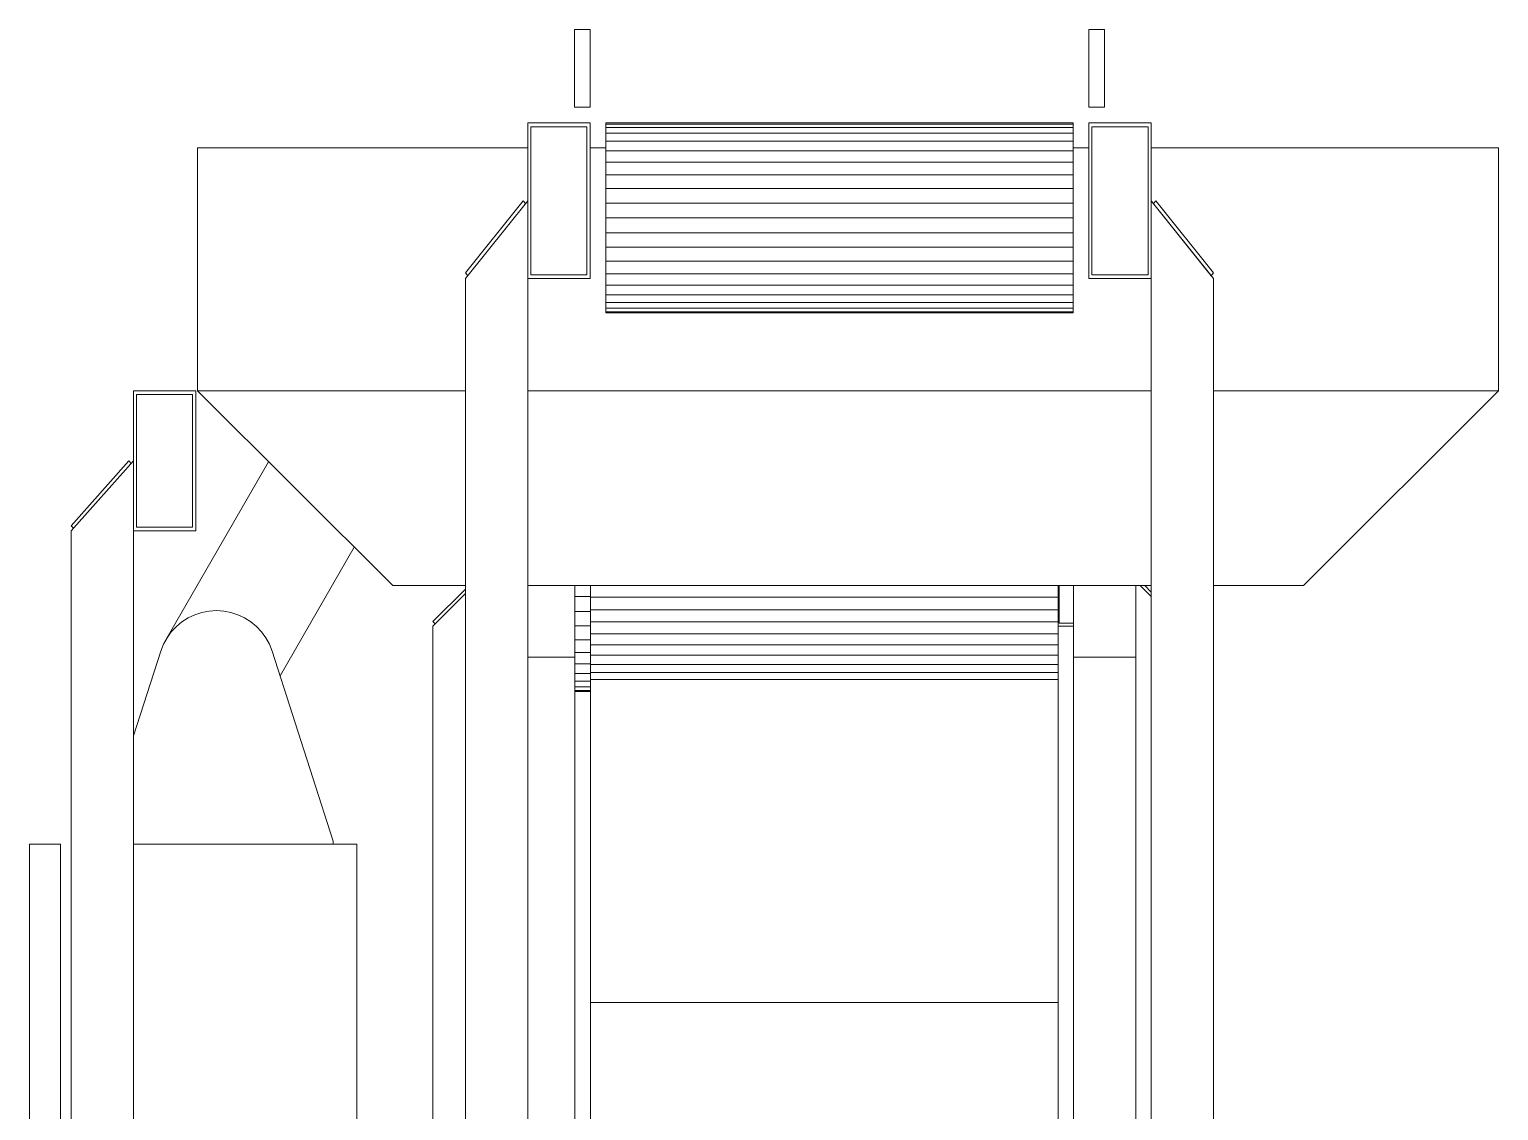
# Model space of a CAD drawing. Header units: centimetres. Extents: x -13467 to 3766, y -437 to 1921.
# Drawn here: x -11054.9 to -10960.6, y 228.7 to 298.1 of the extents above; entities that cross this region are included whole.
import ezdxf

# ---------------------------------------------------------------- set-up
doc = ezdxf.new("R2010")
doc.units = ezdxf.units.CM
doc.layers.add('M-EQPM', color=7, linetype='Continuous', lineweight=9)

# ---------------------------------------------------------------- blocks, each defined once
blk = doc.blocks.new('EQ-01-008 - EQ-01-008_dwg_Agrupar_467-1519584-Sección 1-1')
at = {"layer": 'M-EQPM', "color": 251, "true_color": 0x666666}
for p, q in [((-11022.905, 282.089), (-11022.905, 292.087)), ((-11022.905, 292.087), (-11018.903, 292.087)), ((-11022.704, 282.339), (-11022.704, 291.837)), ((-11019.103, 291.837), (-11022.704, 291.837)), ((-11019.103, 282.339), (-11019.103, 291.837)), ((-11018.903, 292.087), (-11018.903, 282.089)), ((-10982.887, 292.087), (-10986.889, 292.087)), ((-10986.889, 292.087), (-10986.889, 282.089)), ((-10986.689, 282.339), (-10986.689, 291.837)), ((-10983.087, 291.837), (-10986.689, 291.837)), ((-10983.087, 282.339), (-10983.087, 291.837)), ((-10982.887, 282.089), (-10982.887, 292.087)), ((-11022.905, 287.088), (-11026.906, 282.089)), ((-11026.898, 282.453), (-11023.196, 287.077)), ((-11023.196, 287.077), (-11023.055, 286.901)), ((-10979.035, 282.276), (-10982.887, 287.088)), ((-10982.737, 286.901), (-10982.887, 287.088)), ((-10979.035, 282.276), (-10982.887, 287.088)), ((-10982.737, 286.901), (-10982.887, 287.088)), ((-10978.885, 282.089), (-10982.887, 287.088)), ((-10982.737, 286.901), (-10982.595, 287.077)), ((-10982.595, 287.077), (-10978.894, 282.453)), ((-11026.906, 95.25), (-11026.906, 282.089)), ((-11026.756, 282.276), (-11026.898, 282.453)), ((-11022.905, 197.105), (-11022.905, 282.089)), ((-11022.905, 282.089), (-11018.903, 282.089)), ((-11022.704, 282.339), (-11019.103, 282.339)), ((-10982.887, 282.089), (-10986.889, 282.089)), ((-10986.689, 282.339), (-10983.087, 282.339)), ((-10982.887, 197.105), (-10982.887, 282.089)), ((-10979.035, 282.276), (-10978.894, 282.453)), ((-10978.885, 282.089), (-10978.885, 95.25))]:
    blk.add_line(p, q, dxfattribs=at)
at = {"layer": 'M-EQPM', "color": 38, "true_color": 0x4c2600}
for p, q in [((-11022.905, 292.087), (-11022.905, 282.089)), ((-11022.905, 292.087), (-11018.903, 292.087)), ((-11022.704, 282.339), (-11022.704, 291.837)), ((-11019.103, 291.837), (-11022.704, 291.837)), ((-11019.103, 282.339), (-11019.103, 291.837)), ((-11018.903, 282.089), (-11018.903, 292.087)), ((-10982.887, 292.087), (-10986.889, 292.087)), ((-10986.689, 291.837), (-10983.087, 291.837)), ((-10983.087, 282.339), (-10983.087, 291.837)), ((-10982.887, 292.087), (-10982.887, 282.089)), ((-11026.906, 282.089), (-11022.905, 287.088)), ((-11026.898, 282.453), (-11023.196, 287.077)), ((-11023.196, 287.077), (-11023.055, 286.901)), ((-10982.887, 287.088), (-10978.885, 282.089)), ((-10982.737, 286.901), (-10982.595, 287.077)), ((-10982.595, 287.077), (-10978.894, 282.453)), ((-11026.906, 95.25), (-11026.906, 282.089)), ((-11026.898, 282.453), (-11026.756, 282.276)), ((-11022.905, 197.105), (-11022.905, 282.089)), ((-11022.704, 282.339), (-11019.103, 282.339)), ((-10982.887, 282.089), (-10982.887, 197.105)), ((-10979.035, 282.276), (-10978.894, 282.453)), ((-10978.885, 282.089), (-10978.885, 95.25))]:
    blk.add_line(p, q, dxfattribs=at)
at = {"layer": 'M-EQPM', "color": 38, "true_color": 0x4c2600, "flags": 128}
for points in [[(-11018.903, 282.089), (-11022.905, 282.089), (-11022.905, 292.087), (-11018.903, 292.087), (-11018.903, 282.089), (-11022.905, 282.089)], [(-10982.887, 282.089), (-10986.889, 282.089), (-10986.889, 292.087)], [(-10983.087, 282.339), (-10986.689, 282.339), (-10986.689, 291.837)], [(-11022.905, 287.088), (-11026.906, 282.089), (-11026.906, 95.25)], [(-11026.756, 282.276), (-11026.898, 282.453), (-11023.196, 287.077), (-11023.055, 286.901)], [(-10978.885, 95.25), (-10978.885, 282.089), (-10982.887, 287.088)], [(-10982.737, 286.901), (-10982.595, 287.077), (-10978.894, 282.453), (-10979.035, 282.276)], [(-10982.887, 282.089), (-10982.887, 197.105), (-11022.905, 197.105), (-11022.905, 282.089)]]:
    blk.add_lwpolyline(points, dxfattribs=at)
for points in [[(-11022.704, 282.339), (-11019.103, 282.339), (-11019.103, 291.837), (-11022.704, 291.837)], [(-10982.887, 292.087), (-10982.887, 282.089), (-10986.889, 282.089), (-10986.889, 292.087)], [(-10986.689, 282.339), (-10983.087, 282.339), (-10983.087, 291.837), (-10986.689, 291.837)]]:
    blk.add_lwpolyline(points, close=True, dxfattribs=at)
blk = doc.blocks.new('EQ-01-008 - EQ-01-008_dwg_Agrupar_366-1519585-Sección 1-1')
at = {"layer": 'M-EQPM', "color": 38, "true_color": 0x4c2600}
for p, q in [((-11018.903, 298.09), (-11019.903, 298.09)), ((-11019.903, 293.088), (-11019.903, 298.09)), ((-11018.903, 298.09), (-11018.903, 293.088)), ((-10985.888, 298.09), (-10986.889, 298.09)), ((-10986.889, 293.088), (-10986.889, 298.09)), ((-10986.889, 293.088), (-10986.889, 298.09)), ((-10985.888, 298.09), (-10985.888, 293.088)), ((-10985.888, 293.088), (-10985.888, 298.09)), ((-11018.903, 293.088), (-11019.903, 293.088)), ((-11019.903, 293.088), (-11018.903, 293.088)), ((-10986.889, 293.088), (-10985.888, 293.088)), ((-10986.889, 293.088), (-10985.888, 293.088)), ((-10987.889, 290.922), (-11017.902, 290.922)), ((-11017.902, 290.922), (-11017.902, 290.3)), ((-10987.889, 290.3), (-10987.889, 290.922)), ((-11017.902, 285.984), (-11017.902, 286.939)), ((-11017.902, 286.939), (-11017.902, 285.984)), ((-10987.889, 285.984), (-10987.889, 286.939)), ((-10987.889, 285.984), (-11017.902, 285.984)), ((-11017.902, 285.984), (-11017.902, 285.03)), ((-10987.889, 285.03), (-10987.889, 285.984)), ((-10987.889, 285.03), (-11017.902, 285.03)), ((-11017.902, 285.03), (-11017.902, 284.099)), ((-10987.889, 284.099), (-10987.889, 285.03)), ((-11017.902, 284.099), (-11017.902, 283.214)), ((-10987.889, 283.214), (-10987.889, 284.099)), ((-10987.889, 283.214), (-11017.902, 283.214)), ((-10987.889, 282.397), (-10987.889, 283.214)), ((-10987.889, 281.669), (-10987.889, 282.397)), ((-11017.902, 281.669), (-10987.889, 281.669)), ((-11017.902, 281.669), (-11017.902, 281.047)), ((-11017.902, 280.547), (-11017.902, 281.047)), ((-11017.902, 281.047), (-11017.902, 280.547)), ((-10987.889, 281.047), (-10987.889, 281.669)), ((-10987.889, 280.547), (-10987.889, 281.047)), ((-10987.889, 280.547), (-11017.902, 280.547)), ((-11017.902, 279.882), (-10987.889, 279.882))]:
    blk.add_line(p, q, dxfattribs=at)
at = {"layer": 'M-EQPM', "color": 254, "true_color": 0xcccccc}
for p, q in [((-11017.902, 292.012), (-11017.902, 292.087)), ((-10987.889, 292.087), (-11017.902, 292.087)), ((-11017.902, 291.788), (-11017.902, 292.012)), ((-11017.902, 292.012), (-10987.889, 292.012)), ((-11017.902, 291.422), (-11017.902, 291.788)), ((-11017.902, 291.788), (-10987.889, 291.788)), ((-11017.902, 290.922), (-11017.902, 291.422)), ((-10987.889, 291.422), (-11017.902, 291.422)), ((-10987.889, 292.087), (-10987.889, 292.012)), ((-10987.889, 291.788), (-10987.889, 292.012)), ((-10987.889, 291.422), (-10987.889, 291.788)), ((-10987.889, 291.422), (-10987.889, 290.922)), ((-11017.902, 290.922), (-11017.902, 290.3)), ((-11017.902, 290.922), (-10987.889, 290.922)), ((-10987.889, 290.922), (-10987.889, 290.3)), ((-11017.902, 290.3), (-11017.902, 289.572)), ((-11017.902, 290.3), (-10987.889, 290.3)), ((-11017.902, 288.755), (-11017.902, 289.572)), ((-10987.889, 289.572), (-11017.902, 289.572)), ((-10987.889, 289.572), (-10987.889, 290.3)), ((-10987.889, 288.755), (-10987.889, 289.572)), ((-11017.902, 288.755), (-11017.902, 287.87)), ((-11017.902, 288.755), (-10987.889, 288.755)), ((-10987.889, 287.87), (-10987.889, 288.755)), ((-11017.902, 286.939), (-11017.902, 287.87)), ((-10987.889, 287.87), (-11017.902, 287.87)), ((-10987.889, 286.939), (-10987.889, 287.87)), ((-11017.902, 285.984), (-11017.902, 286.939)), ((-10987.889, 286.939), (-11017.902, 286.939)), ((-10987.889, 286.939), (-10987.889, 285.984)), ((-11017.902, 285.984), (-11017.902, 285.03)), ((-11017.902, 285.984), (-10987.889, 285.984)), ((-10987.889, 285.984), (-10987.889, 285.03)), ((-11017.902, 284.099), (-11017.902, 285.03)), ((-11017.902, 285.03), (-10987.889, 285.03)), ((-10987.889, 284.099), (-10987.889, 285.03)), ((-11017.902, 283.214), (-11017.902, 284.099)), ((-10987.889, 284.099), (-11017.902, 284.099)), ((-10987.889, 284.099), (-10987.889, 283.214)), ((-11017.902, 283.214), (-11017.902, 282.397)), ((-11017.902, 283.214), (-10987.889, 283.214)), ((-10987.889, 283.214), (-10987.889, 282.397)), ((-11017.902, 281.669), (-11017.902, 282.397)), ((-10987.889, 282.397), (-11017.902, 282.397)), ((-10987.889, 281.669), (-10987.889, 282.397)), ((-11017.902, 281.669), (-11017.902, 281.047)), ((-11017.902, 281.669), (-10987.889, 281.669)), ((-11017.902, 281.047), (-11017.902, 280.547)), ((-10987.889, 281.047), (-11017.902, 281.047)), ((-10987.889, 281.047), (-10987.889, 281.669)), ((-10987.889, 281.047), (-10987.889, 280.547)), ((-11017.902, 280.18), (-11017.902, 280.547)), ((-10987.889, 280.547), (-11017.902, 280.547)), ((-11017.902, 279.957), (-11017.902, 280.18)), ((-10987.889, 280.18), (-11017.902, 280.18)), ((-10987.889, 280.18), (-10987.889, 280.547)), ((-10987.889, 280.18), (-10987.889, 279.957)), ((-11017.902, 279.957), (-11017.902, 279.882)), ((-11017.902, 279.957), (-10987.889, 279.957)), ((-10987.889, 279.882), (-11017.902, 279.882)), ((-10987.889, 279.957), (-10987.889, 279.882))]:
    blk.add_line(p, q, dxfattribs=at)
at = {"layer": 'M-EQPM', "color": 38, "true_color": 0x4c2600, "flags": 128}
for points in [[(-11018.903, 298.09), (-11019.903, 298.09), (-11019.903, 293.088)], [(-11019.903, 298.09), (-11018.903, 298.09), (-11018.903, 293.088)], [(-11018.903, 298.09), (-11018.903, 293.088), (-11019.903, 293.088), (-11019.903, 298.09)], [(-10985.888, 298.09), (-10986.889, 298.09), (-10986.889, 293.088), (-10985.888, 293.088), (-10985.888, 298.09), (-10986.889, 298.09)], [(-11017.902, 292.087), (-10987.889, 292.087), (-10987.889, 292.012), (-11017.902, 292.012), (-11017.902, 292.087), (-10987.889, 292.087)], [(-11017.902, 292.087), (-11017.902, 292.012), (-11017.902, 291.788), (-11017.902, 291.422), (-11017.902, 290.922), (-11017.902, 290.3)], [(-10987.889, 292.012), (-11017.902, 292.012), (-11017.902, 291.788), (-10987.889, 291.788), (-10987.889, 291.422)], [(-11017.902, 291.422), (-11017.902, 291.788), (-10987.889, 291.788), (-10987.889, 292.012)], [(-10987.889, 291.422), (-10987.889, 290.922), (-11017.902, 290.922), (-11017.902, 291.422), (-10987.889, 291.422), (-11017.902, 291.422)], [(-10987.889, 290.3), (-10987.889, 290.922), (-10987.889, 291.422), (-10987.889, 291.788), (-10987.889, 292.012), (-10987.889, 292.087)], [(-11017.902, 290.3), (-10987.889, 290.3), (-11017.902, 290.3), (-11017.902, 289.572), (-10987.889, 289.572), (-10987.889, 290.3)], [(-11017.902, 290.3), (-11017.902, 289.572), (-11017.902, 288.755), (-10987.889, 288.755), (-11017.902, 288.755), (-11017.902, 287.87), (-10987.889, 287.87), (-10987.889, 288.755), (-10987.889, 289.572), (-11017.902, 289.572), (-11017.902, 288.755), (-11017.902, 287.87), (-11017.902, 286.939), (-10987.889, 286.939), (-10987.889, 285.984)], [(-10987.889, 286.939), (-10987.889, 287.87), (-10987.889, 288.755), (-10987.889, 289.572), (-10987.889, 290.3)], [(-11017.902, 285.03), (-11017.902, 284.099), (-10987.889, 284.099)], [(-11017.902, 284.099), (-10987.889, 284.099), (-10987.889, 285.03)], [(-10987.889, 284.099), (-10987.889, 283.214), (-11017.902, 283.214), (-11017.902, 284.099)], [(-11017.902, 283.214), (-11017.902, 282.397), (-10987.889, 282.397), (-10987.889, 283.214)], [(-11017.902, 283.214), (-11017.902, 282.397), (-11017.902, 281.669)], [(-10987.889, 281.669), (-10987.889, 282.397), (-11017.902, 282.397), (-11017.902, 281.669)], [(-11017.902, 281.047), (-11017.902, 281.669), (-10987.889, 281.669), (-10987.889, 281.047)], [(-10987.889, 281.047), (-11017.902, 281.047), (-10987.889, 281.047), (-10987.889, 280.547)], [(-11017.902, 280.547), (-11017.902, 280.18), (-11017.902, 279.957), (-11017.902, 279.882)], [(-10987.889, 279.882), (-10987.889, 279.957), (-10987.889, 280.18), (-10987.889, 280.547)]]:
    blk.add_lwpolyline(points, dxfattribs=at)
for points in [[(-10987.889, 287.87), (-11017.902, 287.87), (-11017.902, 286.939), (-10987.889, 286.939)], [(-10987.889, 285.984), (-11017.902, 285.984), (-11017.902, 285.03), (-10987.889, 285.03)], [(-10987.889, 280.18), (-11017.902, 280.18), (-11017.902, 280.547), (-10987.889, 280.547)], [(-10987.889, 279.882), (-11017.902, 279.882), (-11017.902, 279.957), (-11017.902, 280.18), (-10987.889, 280.18), (-10987.889, 279.957), (-11017.902, 279.957), (-10987.889, 279.957)]]:
    blk.add_lwpolyline(points, close=True, dxfattribs=at)
blk = doc.blocks.new('EQ-01-008 - EQ-01-008_dwg_Agrupar_411-1519586-Sección 1-1')
at = {"layer": 'M-EQPM', "color": 251, "true_color": 0x666666}
for p, q in [((-11048.216, 274.88), (-11048.216, 265.895)), ((-11048.216, 274.88), (-11044.214, 274.88)), ((-11048.016, 266.12), (-11048.016, 274.655)), ((-11044.414, 274.655), (-11048.016, 274.655)), ((-11044.414, 266.12), (-11044.414, 274.655)), ((-11044.214, 274.88), (-11044.214, 265.895)), ((-11052.217, 265.895), (-11048.216, 270.387)), ((-11052.209, 266.222), (-11048.507, 270.378)), ((-11048.507, 270.378), (-11048.366, 270.219)), ((-11052.067, 266.063), (-11052.209, 266.222)), ((-11048.016, 266.12), (-11044.414, 266.12)), ((-11052.217, 97.997), (-11052.217, 265.895)), ((-11048.216, 265.895), (-11048.216, 189.527)), ((-11048.216, 265.895), (-11044.214, 265.895))]:
    blk.add_line(p, q, dxfattribs=at)
at = {"layer": 'M-EQPM', "color": 38, "true_color": 0x4c2600}
for p, q in [((-11048.216, 274.88), (-11048.216, 265.895)), ((-11048.216, 274.88), (-11044.214, 274.88)), ((-11044.414, 274.655), (-11048.016, 274.655)), ((-11044.414, 266.12), (-11044.414, 274.655)), ((-11044.214, 265.895), (-11044.214, 274.88)), ((-11052.217, 265.895), (-11048.216, 270.387)), ((-11052.209, 266.222), (-11048.507, 270.378)), ((-11048.507, 270.378), (-11048.366, 270.219)), ((-11052.209, 266.222), (-11052.067, 266.063)), ((-11052.217, 97.997), (-11052.217, 265.895)), ((-11048.216, 189.527), (-11048.216, 265.895))]:
    blk.add_line(p, q, dxfattribs=at)
at = {"layer": 'M-EQPM', "color": 38, "true_color": 0x4c2600, "flags": 128}
for points in [[(-11044.214, 265.895), (-11048.216, 265.895), (-11048.216, 274.88), (-11044.214, 274.88), (-11044.214, 265.895), (-11048.216, 265.895)], [(-11048.016, 274.655), (-11048.016, 266.12), (-11044.414, 266.12)], [(-11052.217, 97.997), (-11052.217, 265.895), (-11048.216, 270.387)], [(-11052.067, 266.063), (-11052.209, 266.222), (-11048.507, 270.378), (-11048.366, 270.219)], [(-11048.216, 265.895), (-11048.216, 189.527), (-11026.906, 189.527)]]:
    blk.add_lwpolyline(points, dxfattribs=at)
blk.add_lwpolyline([(-11048.016, 266.12), (-11044.414, 266.12), (-11044.414, 274.655), (-11048.016, 274.655)], close=True, dxfattribs=at)
blk = doc.blocks.new('EQ-01-008 - EQ-01-008_dwg_Agrupar_471-1519587-Sección 1-1')
at = {"layer": 'M-EQPM', "color": 136, "true_color": 0x007f7f}
for p, q in [((-11022.905, 290.486), (-11044.094, 290.486)), ((-11044.094, 274.88), (-11044.094, 290.486)), ((-11044.094, 290.486), (-11044.094, 274.88)), ((-11044.094, 290.486), (-11022.905, 290.486)), ((-11017.902, 290.486), (-11018.903, 290.486)), ((-11018.903, 290.486), (-11017.902, 290.486)), ((-10986.942, 290.486), (-10987.889, 290.486)), ((-10987.889, 290.486), (-10986.942, 290.486)), ((-10960.585, 290.486), (-10982.887, 290.486)), ((-10960.585, 274.88), (-10960.585, 290.486)), ((-10960.585, 274.88), (-10960.585, 290.486)), ((-11031.568, 262.374), (-11044.094, 274.88)), ((-11026.906, 274.88), (-11044.094, 274.88)), ((-10982.887, 274.88), (-11022.905, 274.88)), ((-10982.887, 274.88), (-11022.905, 274.88)), ((-10982.887, 274.88), (-11022.905, 274.88)), ((-10960.585, 274.88), (-10978.885, 274.88)), ((-10960.585, 274.88), (-10973.111, 262.374)), ((-10973.111, 262.374), (-10960.585, 274.88)), ((-11031.568, 262.374), (-11026.906, 262.374)), ((-11031.568, 262.374), (-11026.906, 262.374)), ((-11022.905, 262.374), (-10982.887, 262.374)), ((-11022.905, 262.374), (-10982.887, 262.374)), ((-11022.905, 262.374), (-10982.887, 262.374)), ((-10978.885, 262.374), (-10973.111, 262.374)), ((-10978.885, 262.374), (-10973.111, 262.374))]:
    blk.add_line(p, q, dxfattribs=at)
at = {"layer": 'M-EQPM', "color": 136, "true_color": 0x007f7f, "flags": 128}
for points in [[(-11026.906, 274.88), (-11044.094, 274.88), (-11044.094, 290.486)], [(-10982.887, 290.486), (-10960.585, 290.486), (-10960.585, 274.88), (-10978.885, 274.88)], [(-11044.094, 274.88), (-11031.568, 262.374), (-11026.906, 262.374)], [(-11026.906, 274.88), (-11044.094, 274.88), (-11031.568, 262.374)], [(-10978.885, 262.374), (-10973.111, 262.374), (-10960.585, 274.88), (-10978.885, 274.88)]]:
    blk.add_lwpolyline(points, dxfattribs=at)
blk = doc.blocks.new('EQ-01-008 - EQ-01-008_dwg_Agrupar_362-1519588-Sección 1-1')
for name in ['EQ-01-008 - EQ-01-008_dwg_Agrupar_366-1519585-Sección 1-1', 'EQ-01-008 - EQ-01-008_dwg_Agrupar_467-1519584-Sección 1-1', 'EQ-01-008 - EQ-01-008_dwg_Agrupar_471-1519587-Sección 1-1', 'EQ-01-008 - EQ-01-008_dwg_Agrupar_411-1519586-Sección 1-1']:
    blk.add_blockref(name, (0, 0))
blk = doc.blocks.new('EQ-01-008 - EQ-01-008_dwg-1519583-Sección 1-1')
blk.add_blockref('EQ-01-008 - EQ-01-008_dwg_Agrupar_362-1519588-Sección 1-1', (0, 0))
blk = doc.blocks.new('EQ-01-008 - EQ-01-008-1487441-Sección 1-1')
blk.add_blockref('EQ-01-008 - EQ-01-008_dwg-1519583-Sección 1-1', (0, 0))
blk = doc.blocks.new('EQ-01-010 - EQ-01-010_dwg_Agrupar_466-1517774-Sección 1-1')
at = {"layer": 'M-EQPM', "color": 38, "true_color": 0x4c2600}
for p, q in [((-10988.788, 259.973), (-10988.788, 262.374)), ((-10988.788, 259.973), (-10988.788, 262.374)), ((-10983.586, 262.374), (-10982.887, 261.675)), ((-10982.887, 261.675), (-10983.586, 262.374)), ((-10983.586, 262.374), (-10982.887, 261.675)), ((-10982.887, 261.675), (-10983.586, 262.374)), ((-10982.887, 261.958), (-10983.303, 262.374)), ((-10982.887, 261.958), (-10983.303, 262.374)), ((-10982.887, 261.958), (-10983.303, 262.374)), ((-11029.006, 259.773), (-11026.906, 261.872)), ((-11029.006, 259.773), (-11026.906, 261.872)), ((-11029.006, 259.773), (-11026.906, 261.872)), ((-11026.906, 262.155), (-11028.997, 260.064)), ((-11026.906, 262.155), (-11028.997, 260.064)), ((-11028.855, 259.923), (-11026.906, 261.872)), ((-11028.855, 259.923), (-11026.906, 261.872)), ((-11028.855, 259.923), (-11029.006, 259.773)), ((-11028.855, 259.923), (-11029.006, 259.773)), ((-11029.006, 223.078), (-11029.006, 259.773)), ((-11029.006, 223.078), (-11029.006, 259.773)), ((-11028.855, 259.923), (-11028.997, 260.064)), ((-11028.855, 259.923), (-11028.997, 260.064)), ((-10987.864, 259.773), (-10988.865, 259.773)), ((-10988.865, 259.773), (-10987.864, 259.773)), ((-10988.865, 259.773), (-10987.864, 259.773)), ((-10988.788, 259.973), (-10987.864, 259.973)), ((-10987.864, 259.973), (-10988.788, 259.973))]:
    blk.add_line(p, q, dxfattribs=at)
at = {"layer": 'M-EQPM', "color": 38, "true_color": 0x4c2600, "flags": 128}
for points in [[(-10987.864, 259.973), (-10988.788, 259.973), (-10988.788, 262.374)], [(-11029.006, 223.078), (-11029.006, 259.773), (-11026.906, 261.872)], [(-11026.906, 262.155), (-11028.997, 260.064), (-11028.855, 259.923)]]:
    blk.add_lwpolyline(points, dxfattribs=at)
blk = doc.blocks.new('EQ-01-010 - EQ-01-010_dwg_Agrupar_1044-1517775-Sección 1-1')
at = {"layer": 'M-EQPM', "color": 38, "true_color": 0x4c2600}
for p, q in [((-11019.879, 261.674), (-11018.878, 261.674)), ((-11018.878, 261.674), (-11019.879, 261.674)), ((-11018.878, 261.674), (-11019.879, 261.674)), ((-11019.879, 260.719), (-11018.878, 260.719)), ((-11019.879, 260.719), (-11018.878, 260.719)), ((-11019.879, 260.719), (-11018.878, 260.719)), ((-11019.879, 259.788), (-11018.878, 259.788)), ((-11018.878, 259.788), (-11019.879, 259.788)), ((-11018.878, 259.788), (-11019.879, 259.788)), ((-11019.879, 258.903), (-11018.878, 258.903)), ((-11019.879, 258.903), (-11018.878, 258.903)), ((-11018.878, 258.903), (-11019.879, 258.903)), ((-11019.879, 258.087), (-11018.878, 258.087)), ((-11019.879, 258.087), (-11018.878, 258.087)), ((-11019.879, 258.087), (-11018.878, 258.087)), ((-11019.879, 257.358), (-11018.878, 257.358)), ((-11018.878, 257.358), (-11019.879, 257.358)), ((-11018.878, 257.358), (-11019.879, 257.358)), ((-11019.879, 256.737), (-11018.878, 256.737)), ((-11019.879, 256.737), (-11018.878, 256.737)), ((-11019.879, 256.737), (-11018.878, 256.737)), ((-11019.879, 256.236), (-11018.878, 256.236)), ((-11018.878, 256.236), (-11019.879, 256.236)), ((-11018.878, 256.236), (-11019.879, 256.236)), ((-11019.879, 255.87), (-11018.878, 255.87)), ((-11019.879, 255.87), (-11018.878, 255.87)), ((-11018.878, 255.87), (-11019.879, 255.87)), ((-11019.879, 255.646), (-11018.878, 255.646)), ((-11019.879, 255.646), (-11018.878, 255.646)), ((-11019.879, 255.646), (-11018.878, 255.646)), ((-11019.879, 255.571), (-11018.878, 255.571)), ((-11018.878, 255.571), (-11019.879, 255.571))]:
    blk.add_line(p, q, dxfattribs=at)
blk = doc.blocks.new('EQ-01-010 - EQ-01-010_dwg_Agrupar_465-1517778-Sección 1-1')
for name in ['EQ-01-010 - EQ-01-010_dwg_Agrupar_466-1517774-Sección 1-1', 'EQ-01-010 - EQ-01-010_dwg_Agrupar_1044-1517775-Sección 1-1']:
    blk.add_blockref(name, (0, 0))
blk = doc.blocks.new('EQ-01-010 - EQ-01-010_dwg-1517772-Sección 1-1')
blk.add_blockref('EQ-01-010 - EQ-01-010_dwg_Agrupar_465-1517778-Sección 1-1', (0, 0))
blk = doc.blocks.new('EQ-01-010 - EQ-01-010-1489443-Sección 1-1')
blk.add_blockref('EQ-01-010 - EQ-01-010_dwg-1517772-Sección 1-1', (0, 0))
blk = doc.blocks.new('EQ-01-009 - EQ-01-009_dwg_Agrupar_340-1518694-Sección 1-1')
at = {"layer": 'M-EQPM', "color": 253, "true_color": 0x999999}
for p, q in [((-11019.879, 262.374), (-11019.879, 257.772)), ((-10987.864, 257.772), (-10987.864, 262.374)), ((-10983.863, 257.772), (-10983.863, 262.374)), ((-11019.879, 257.772), (-11022.905, 257.772)), ((-11019.879, 257.772), (-11019.879, 222.957)), ((-10987.864, 257.772), (-10987.864, 222.957)), ((-10983.863, 257.772), (-10987.864, 257.772)), ((-10983.863, 222.957), (-10983.863, 257.772)), ((-11022.905, 222.957), (-11019.879, 222.957)), ((-10983.863, 222.957), (-10987.864, 222.957))]:
    blk.add_line(p, q, dxfattribs=at)
at = {"layer": 'M-EQPM', "color": 253, "true_color": 0x999999, "flags": 128}
for points in [[(-11019.879, 262.374), (-11019.879, 257.772), (-11022.905, 257.772)], [(-11019.879, 262.374), (-11019.879, 257.772), (-11019.879, 222.957), (-11022.905, 222.957)], [(-10987.864, 262.374), (-10987.864, 257.772), (-10987.864, 222.957)], [(-10987.864, 262.374), (-10987.864, 257.772), (-10983.863, 257.772), (-10983.863, 222.957), (-10987.864, 222.957)], [(-10983.863, 222.957), (-10987.864, 222.957), (-10987.864, 257.772), (-10983.863, 257.772), (-10983.863, 262.374)], [(-10983.863, 262.374), (-10983.863, 257.772), (-10983.863, 222.957)], [(-11022.905, 257.772), (-11019.879, 257.772), (-11019.879, 222.957), (-11022.905, 222.957)]]:
    blk.add_lwpolyline(points, dxfattribs=at)
blk = doc.blocks.new('EQ-01-009 - EQ-01-009_dwg_Agrupar_343-1518695-Sección 1-1')
at = {"layer": 'M-EQPM', "color": 254, "true_color": 0xcccccc}
for p, q in [((-11018.878, 262.374), (-11018.878, 261.627)), ((-10988.865, 261.627), (-10988.865, 262.374)), ((-11018.878, 261.627), (-11018.878, 260.827)), ((-10988.865, 261.627), (-11018.878, 261.627)), ((-10988.865, 260.827), (-10988.865, 261.627)), ((-11018.878, 260.827), (-11018.878, 260.042)), ((-10988.865, 260.827), (-11018.878, 260.827)), ((-10988.865, 260.042), (-10988.865, 260.827)), ((-11018.878, 260.042), (-11018.878, 259.285)), ((-10988.865, 260.042), (-11018.878, 260.042)), ((-10988.865, 259.285), (-10988.865, 260.042)), ((-11018.878, 259.285), (-11018.878, 258.569)), ((-10988.865, 259.285), (-11018.878, 259.285)), ((-11018.878, 258.569), (-11018.878, 257.907)), ((-10988.865, 258.569), (-11018.878, 258.569)), ((-10988.865, 258.569), (-10988.865, 259.285)), ((-10988.865, 257.907), (-10988.865, 258.569)), ((-11018.878, 257.907), (-11018.878, 257.31)), ((-10988.865, 257.907), (-11018.878, 257.907)), ((-10988.865, 257.31), (-10988.865, 257.907)), ((-11018.878, 257.31), (-11018.878, 256.788)), ((-10988.865, 257.31), (-11018.878, 257.31)), ((-11018.878, 256.788), (-11018.878, 256.35)), ((-10988.865, 256.788), (-11018.878, 256.788)), ((-10988.865, 256.788), (-10988.865, 257.31)), ((-10988.865, 256.35), (-10988.865, 256.788)), ((-11018.878, 256.35), (-11018.878, 235.616)), ((-10988.865, 256.35), (-11018.878, 256.35)), ((-10988.865, 235.616), (-10988.865, 256.35)), ((-11018.878, 225.029), (-11018.878, 235.616)), ((-10988.865, 235.616), (-11018.878, 235.616)), ((-10988.865, 225.029), (-10988.865, 235.616)), ((-10988.865, 225.029), (-11018.878, 225.029))]:
    blk.add_line(p, q, dxfattribs=at)
at = {"layer": 'M-EQPM', "color": 251, "true_color": 0x666666}
for p, q in [((-11018.878, 261.627), (-11018.878, 262.374)), ((-11018.878, 262.374), (-11018.878, 261.627)), ((-10988.865, 262.374), (-10988.865, 261.627)), ((-10988.865, 262.374), (-10988.865, 261.627)), ((-10988.865, 261.627), (-11018.878, 261.627)), ((-11018.878, 261.627), (-11018.878, 260.827)), ((-10988.865, 261.627), (-10988.865, 260.827)), ((-11018.878, 260.827), (-11018.878, 260.042)), ((-10988.865, 260.827), (-10988.865, 260.042)), ((-10988.865, 260.827), (-10988.865, 260.042)), ((-10988.865, 260.042), (-11018.878, 260.042)), ((-11018.878, 260.042), (-11018.878, 259.285)), ((-11018.878, 260.042), (-11018.878, 259.285)), ((-10988.865, 260.042), (-10988.865, 259.285)), ((-10988.865, 259.285), (-10988.865, 260.042)), ((-10988.865, 257.907), (-11018.878, 257.907)), ((-11018.878, 257.907), (-11018.878, 257.31)), ((-10988.865, 257.907), (-10988.865, 257.31)), ((-11018.878, 257.31), (-11018.878, 256.788)), ((-11018.878, 256.788), (-11018.878, 256.35)), ((-11018.878, 256.788), (-10988.865, 256.788)), ((-10988.865, 257.31), (-10988.865, 256.788)), ((-10988.865, 256.788), (-10988.865, 256.35)), ((-10988.865, 225.029), (-11018.878, 225.029))]:
    blk.add_line(p, q, dxfattribs=at)
at = {"layer": 'M-EQPM', "color": 251, "true_color": 0x666666, "flags": 128}
for points in [[(-11018.878, 260.827), (-10988.865, 260.827), (-10988.865, 261.627), (-11018.878, 261.627), (-11018.878, 260.827), (-10988.865, 260.827)], [(-10988.865, 260.042), (-11018.878, 260.042), (-11018.878, 260.827)], [(-11018.878, 259.285), (-11018.878, 258.569), (-10988.865, 258.569), (-10988.865, 259.285)], [(-11018.878, 259.285), (-11018.878, 258.569), (-11018.878, 257.907)], [(-11018.878, 257.907), (-11018.878, 258.569), (-10988.865, 258.569), (-10988.865, 257.907)], [(-10988.865, 259.285), (-10988.865, 258.569), (-10988.865, 257.907)], [(-10988.865, 257.31), (-10988.865, 257.907), (-11018.878, 257.907), (-11018.878, 257.31)], [(-10988.865, 256.788), (-11018.878, 256.788), (-11018.878, 257.31), (-10988.865, 257.31)], [(-11018.878, 257.31), (-10988.865, 257.31), (-10988.865, 256.788)], [(-10988.865, 256.35), (-11018.878, 256.35), (-11018.878, 256.788)], [(-10988.865, 256.788), (-10988.865, 256.35), (-11018.878, 256.35)], [(-11018.878, 256.35), (-11018.878, 235.616), (-10988.865, 235.616), (-10988.865, 256.35)], [(-11018.878, 256.35), (-11018.878, 235.616), (-11018.878, 225.029)], [(-10988.865, 256.35), (-10988.865, 235.616), (-10988.865, 225.029)]]:
    blk.add_lwpolyline(points, dxfattribs=at)
for points in [[(-10988.865, 259.285), (-11018.878, 259.285)], [(-10988.865, 225.029), (-10988.865, 235.616), (-11018.878, 235.616), (-11018.878, 225.029)]]:
    blk.add_lwpolyline(points, close=True, dxfattribs=at)
blk = doc.blocks.new('EQ-01-009 - EQ-01-009_dwg_Agrupar_341-1518696-Sección 1-1')
at = {"layer": 'M-EQPM', "color": 251, "true_color": 0x666666}
for p, q in [((-11054.894, 185.74), (-11054.894, 245.767)), ((-11052.893, 245.767), (-11054.894, 245.767)), ((-11054.894, 245.767), (-11052.893, 245.767)), ((-11054.894, 245.767), (-11054.894, 185.74)), ((-11052.893, 185.74), (-11052.893, 245.767)), ((-11033.885, 245.767), (-11048.216, 245.767)), ((-11033.885, 245.767), (-11048.216, 245.767)), ((-11033.885, 215.938), (-11033.885, 245.767)), ((-11033.885, 245.767), (-11033.885, 215.938)), ((-11052.893, 185.74), (-11054.894, 185.74))]:
    blk.add_line(p, q, dxfattribs=at)
at = {"layer": 'M-EQPM', "color": 251, "true_color": 0x666666, "flags": 128}
blk.add_lwpolyline([(-11052.893, 185.74), (-11052.893, 245.767), (-11054.894, 245.767), (-11054.894, 185.74)], close=True, dxfattribs=at)
for points in [[(-11054.894, 185.74), (-11052.893, 185.74), (-11052.893, 245.767)], [(-11048.216, 245.767), (-11033.885, 245.767), (-11033.885, 215.938)]]:
    blk.add_lwpolyline(points, dxfattribs=at)
blk = doc.blocks.new('EQ-01-009 - EQ-01-009_dwg_Agrupar_344-1518697-Sección 1-1')
at = {"layer": 'M-EQPM', "color": 251, "true_color": 0x666666}
for p, q in [((-11044.699, 260.308), (-11045.098, 260.054)), ((-11044.272, 260.509), (-11044.699, 260.308)), ((-11044.699, 260.308), (-11044.272, 260.509)), ((-11043.823, 260.655), (-11044.272, 260.509)), ((-11043.823, 260.655), (-11044.272, 260.509)), ((-11043.823, 260.655), (-11043.36, 260.744)), ((-11043.823, 260.655), (-11043.36, 260.744)), ((-11042.889, 260.773), (-11043.36, 260.744)), ((-11042.889, 260.773), (-11043.36, 260.744)), ((-11042.418, 260.744), (-11042.889, 260.773)), ((-11042.889, 260.773), (-11042.418, 260.744)), ((-11041.954, 260.655), (-11042.418, 260.744)), ((-11041.505, 260.509), (-11041.954, 260.655)), ((-11041.505, 260.509), (-11041.954, 260.655)), ((-11041.078, 260.308), (-11041.505, 260.509)), ((-11040.68, 260.054), (-11041.078, 260.308)), ((-11040.68, 260.054), (-11041.078, 260.308)), ((-11045.784, 259.408), (-11046.06, 259.026)), ((-11046.06, 259.026), (-11045.784, 259.408)), ((-11045.461, 259.753), (-11045.784, 259.408)), ((-11045.461, 259.753), (-11045.098, 260.054)), ((-11045.461, 259.753), (-11045.098, 260.054)), ((-11040.316, 259.753), (-11040.68, 260.054)), ((-11039.994, 259.408), (-11040.316, 259.753)), ((-11039.994, 259.408), (-11040.316, 259.753)), ((-11039.717, 259.026), (-11039.994, 259.408)), ((-11046.46, 258.172), (-11046.287, 258.612)), ((-11046.46, 258.172), (-11046.287, 258.612)), ((-11046.06, 259.026), (-11046.287, 258.612)), ((-11039.491, 258.612), (-11039.717, 259.026)), ((-11039.717, 259.026), (-11039.491, 258.612)), ((-11039.491, 258.612), (-11039.318, 258.172)), ((-11046.46, 258.172), (-11048.216, 252.722)), ((-11048.216, 252.722), (-11046.46, 258.172)), ((-11039.318, 258.172), (-11035.385, 245.967)), ((-11035.385, 245.967), (-11035.385, 245.767)), ((-11035.385, 245.767), (-11035.385, 245.967))]:
    blk.add_line(p, q, dxfattribs=at)
at = {"layer": 'M-EQPM', "color": 251, "true_color": 0x666666, "flags": 128}
for points in [[(-11045.784, 259.408), (-11045.461, 259.753), (-11045.098, 260.054), (-11044.699, 260.308)], [(-11045.098, 260.054), (-11044.699, 260.308), (-11044.272, 260.509)], [(-11043.36, 260.744), (-11043.823, 260.655), (-11044.272, 260.509)], [(-11042.418, 260.744), (-11041.954, 260.655), (-11042.418, 260.744), (-11042.889, 260.773), (-11043.36, 260.744)], [(-11041.078, 260.308), (-11041.505, 260.509), (-11041.954, 260.655)], [(-11040.316, 259.753), (-11040.68, 260.054), (-11041.078, 260.308), (-11041.505, 260.509)], [(-11046.287, 258.612), (-11046.06, 259.026), (-11045.784, 259.408), (-11045.461, 259.753)], [(-11039.717, 259.026), (-11039.994, 259.408), (-11040.316, 259.753), (-11040.68, 260.054)], [(-11035.385, 245.767), (-11035.385, 245.967), (-11039.318, 258.172), (-11039.491, 258.612), (-11039.717, 259.026), (-11039.994, 259.408)], [(-11048.216, 252.722), (-11046.46, 258.172), (-11046.287, 258.612), (-11046.06, 259.026)], [(-11039.491, 258.612), (-11039.318, 258.172), (-11035.385, 245.967)]]:
    blk.add_lwpolyline(points, dxfattribs=at)
blk = doc.blocks.new('EQ-01-009 - EQ-01-009_dwg_Agrupar_345-1518698-Sección 1-1')
at = {"layer": 'M-EQPM', "color": 251, "true_color": 0x666666}
for p, q in [((-11046.138, 258.898), (-11039.537, 270.33)), ((-11039.537, 270.33), (-11046.138, 258.898)), ((-11046.138, 258.898), (-11039.537, 270.33)), ((-11038.807, 256.588), (-11034.041, 264.843)), ((-11038.807, 256.588), (-11034.041, 264.843)), ((-11038.807, 256.588), (-11034.041, 264.843))]:
    blk.add_line(p, q, dxfattribs=at)
blk = doc.blocks.new('EQ-01-009 - EQ-01-009_dwg_026_BALANZA_DINAMICA_MATANZA_dw-1518699-Sección 1-1')
for name in ['EQ-01-009 - EQ-01-009_dwg_Agrupar_345-1518698-Sección 1-1', 'EQ-01-009 - EQ-01-009_dwg_Agrupar_340-1518694-Sección 1-1', 'EQ-01-009 - EQ-01-009_dwg_Agrupar_343-1518695-Sección 1-1', 'EQ-01-009 - EQ-01-009_dwg_Agrupar_344-1518697-Sección 1-1', 'EQ-01-009 - EQ-01-009_dwg_Agrupar_341-1518696-Sección 1-1']:
    blk.add_blockref(name, (0, 0))
blk = doc.blocks.new('EQ-01-009 - EQ-01-009_dwg-1518692-Sección 1-1')
blk.add_blockref('EQ-01-009 - EQ-01-009_dwg_026_BALANZA_DINAMICA_MATANZA_dw-1518699-Sección 1-1', (0, 0))
blk = doc.blocks.new('EQ-01-009 - EQ-01-009-1488525-Sección 1-1')
blk.add_blockref('EQ-01-009 - EQ-01-009_dwg-1518692-Sección 1-1', (0, 0))
blk = doc.blocks.new('PQ_RVR_MEP-01_ZZ_ZZ_MO_T_A_rvt-1-Sección 1-1')
at = {"layer": 'M-EQPM', "lineweight": 9}
for name in ['EQ-01-008 - EQ-01-008-1487441-Sección 1-1', 'EQ-01-010 - EQ-01-010-1489443-Sección 1-1']:
    blk.add_blockref(name, (0, 0), dxfattribs=at)
at = {"layer": 'M-EQPM', "color": 136, "lineweight": 9, "true_color": 0x007f7f}
blk.add_blockref('EQ-01-009 - EQ-01-009-1488525-Sección 1-1', (0, 0), dxfattribs=at)

msp = doc.modelspace()

# ---------------------------------------------------------------- block references
at = {"lineweight": 5}
msp.add_blockref('PQ_RVR_MEP-01_ZZ_ZZ_MO_T_A_rvt-1-Sección 1-1', (0, 0), dxfattribs=at)

doc.saveas('drawing.dxf')
